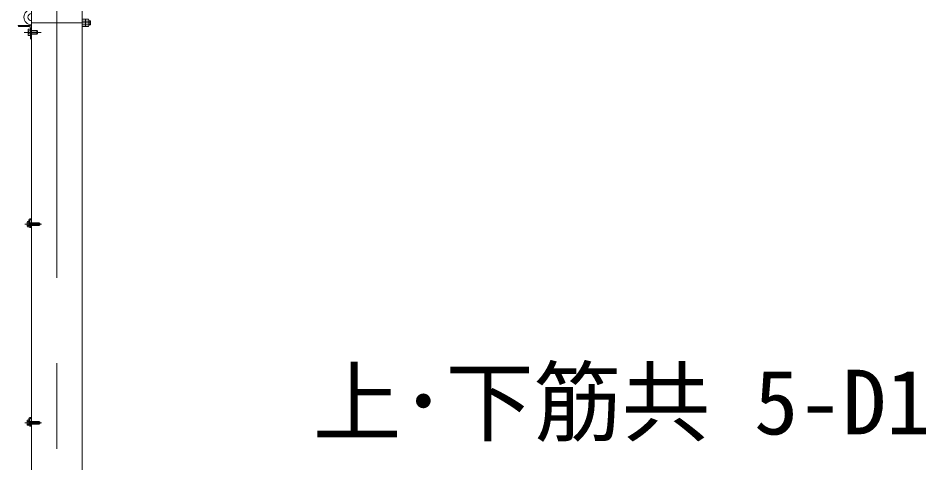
# Model space of a CAD drawing. Units: millimetres at full size; details may follow other scales. Extents: x -16800 to 16800, y -11880 to 11880.
# Drawn here: x 2873 to 5578, y -1211 to 109 of the extents above; entities that cross this region are included whole.
import ezdxf
from ezdxf.enums import TextEntityAlignment as Align

# ---------------------------------------------------------------- set-up
doc = ezdxf.new("R2010")
doc.units = ezdxf.units.MM
doc.header["$LTSCALE"] = 40
doc.linetypes.add('USER1', pattern=[50.8, 31.75, -6.35, 6.35, -6.35])
for name, color, linetype, lineweight in [('0-0_D-STR1', 1, 'Continuous', 18), ('0-1_D-BMK', 2, 'USER1', 13), ('0-2_D-STR3', 3, 'Continuous', 13), ('0-9_D-STR-TXT', 7, 'Continuous', 13)]:
    doc.layers.add(name, color=color, linetype=linetype, lineweight=lineweight)
doc.styles.add('ＭＳ ゴシック', font='')
doc.styles.get('ＭＳ ゴシック').set_extended_font_data('MS Gothic')

msp = doc.modelspace()

# ---------------------------------------------------------------- linework, layer by layer
at = {"layer": '0-0_D-STR1'}
for p, q in [((2873.09, 86.52), (2873.09, 87.52)), ((2908.09, 87.52), (2873.09, 87.52)), ((2905.59, 84.52), (2875.09, 84.52)), ((2913.09, 47.52), (2913.09, 82.52)), ((2910.09, 49.52), (2910.09, 80.02)), ((2912.09, 47.52), (2913.09, 47.52))]:
    msp.add_line(p, q, dxfattribs=at)
msp.add_lwpolyline([(2913.09, 6357.52), (3063.09, 6357.52), (3063.09, -2642.48), (2913.09, -2642.48)], close=True, dxfattribs=at)
for centre, radius, start, end in [((2875.09, 86.52), 2, 180, 270), ((2905.59, 80.02), 4.5, 0, 90), ((2908.09, 82.52), 5, 0, 90), ((2912.09, 49.52), 2, 180, 270)]:
    msp.add_arc(centre, radius, start, end, dxfattribs=at)
at = {"layer": '0-1_D-BMK'}
for p, q in [((2988.09, -2693.48), (2988.09, 6408.52)), ((2913.09, 95.52), (3085.59, 95.52)), ((2940.99, 67.52), (2890.99, 67.52)), ((2892.76, -502.48), (2942.76, -502.48)), ((2892.76, -1092.48), (2942.76, -1092.48))]:
    msp.add_line(p, q, dxfattribs=at)
at = {"layer": '0-2_D-STR3'}
for p, q in [((3063.09, 106.47), (3063.09, 84.57)), ((3063.09, 106.47), (3072.29, 106.47)), ((3063.09, 101), (3072.29, 101)), ((3063.09, 90.05), (3072.29, 90.05)), ((3063.09, 84.57), (3072.29, 84.57)), ((3073.09, 106.47), (3073.09, 84.57)), ((3073.09, 106.47), (3082.29, 106.47)), ((3073.09, 104.14), (3073.09, 86.9)), ((3073.09, 101), (3082.29, 101)), ((3073.09, 90.05), (3082.29, 90.05)), ((3073.09, 84.57), (3082.29, 84.57)), ((3083.09, 104.14), (3083.09, 86.9)), ((3083.09, 101.52), (3087.14, 101.52)), ((3083.09, 100.57), (3088.09, 100.57)), ((3083.09, 89.52), (3087.14, 89.52)), ((3088.09, 100.57), (3087.14, 101.52)), ((3087.14, 101.52), (3087.14, 89.52)), ((3088.09, 100.57), (3088.09, 90.47)), ((2903.09, 75.77), (2903.99, 77.34)), ((2903.09, 75.77), (2903.09, 59.27)), ((2903.09, 59.27), (2903.99, 57.71)), ((2903.99, 77.34), (2910.09, 77.34)), ((2903.99, 72.43), (2910.09, 72.43)), ((2903.99, 62.61), (2910.09, 62.61)), ((2903.99, 57.71), (2910.09, 57.71)), ((2910.09, 77.34), (2910.09, 57.71)), ((2913.09, 72.52), (2928.59, 72.52)), ((2913.09, 71.62), (2929.49, 71.62)), ((2913.09, 63.42), (2929.49, 63.42)), ((2913.09, 62.52), (2928.59, 62.52)), ((2928.59, 72.52), (2930.09, 71.02)), ((2930.09, 71.02), (2930.09, 64.02)), ((2908.09, -486.48), (2913.09, -486.48)), ((2913.09, -486.48), (2913.09, -489.48)), ((2899.79, -496.18), (2900.49, -494.97)), ((2899.79, -496.18), (2899.79, -508.78)), ((2899.79, -508.78), (2900.49, -509.98)), ((2905.09, -494.97), (2900.49, -494.97)), ((2905.09, -498.73), (2900.49, -498.73)), ((2905.09, -506.23), (2900.49, -506.23)), ((2905.09, -509.98), (2900.49, -509.98)), ((2905.09, -489.48), (2905.09, -509.48)), ((2905.09, -494.97), (2905.09, -509.98)), ((2908.09, -489.98), (2908.09, -508.98)), ((2908.09, -498.48), (2935.89, -498.48)), ((2908.09, -499.23), (2936.64, -499.23)), ((2908.09, -505.73), (2936.64, -505.73)), ((2908.09, -506.48), (2935.89, -506.48)), ((2908.09, -512.48), (2913.09, -512.48)), ((2908.59, -489.48), (2913.09, -489.48)), ((2908.59, -509.48), (2913.09, -509.48)), ((2913.09, -509.48), (2913.09, -512.48)), ((2935.89, -498.48), (2937.09, -499.68)), ((2935.89, -498.48), (2935.89, -506.48)), ((2935.89, -506.48), (2937.09, -505.28)), ((2937.09, -499.68), (2937.09, -505.28)), ((2905.09, -1079.48), (2905.09, -1099.48)), ((2908.09, -1076.48), (2913.09, -1076.48)), ((2908.09, -1079.98), (2908.09, -1098.98)), ((2908.59, -1079.48), (2913.09, -1079.48)), ((2913.09, -1076.48), (2913.09, -1079.48)), ((2899.79, -1086.18), (2900.49, -1084.97)), ((2899.79, -1086.18), (2899.79, -1098.78)), ((2899.79, -1098.78), (2900.49, -1099.98)), ((2905.09, -1084.97), (2900.49, -1084.97)), ((2905.09, -1088.73), (2900.49, -1088.73)), ((2905.09, -1096.23), (2900.49, -1096.23)), ((2905.09, -1099.98), (2900.49, -1099.98)), ((2905.09, -1084.97), (2905.09, -1099.98)), ((2908.09, -1088.48), (2935.89, -1088.48)), ((2908.09, -1089.23), (2936.64, -1089.23)), ((2908.09, -1095.73), (2936.64, -1095.73)), ((2908.09, -1096.48), (2935.89, -1096.48)), ((2908.09, -1102.48), (2913.09, -1102.48)), ((2908.59, -1099.48), (2913.09, -1099.48)), ((2913.09, -1099.48), (2913.09, -1102.48)), ((2935.89, -1088.48), (2937.09, -1089.68)), ((2935.89, -1088.48), (2935.89, -1096.48)), ((2935.89, -1096.48), (2937.09, -1095.28)), ((2937.09, -1089.68), (2937.09, -1095.28))]:
    msp.add_line(p, q, dxfattribs=at)
for points in [[(3083.09, 90.47), (3088.09, 90.47), (3087.14, 89.52)], [(2928.59, 72.52), (2928.59, 62.52), (2930.09, 64.02)]]:
    msp.add_lwpolyline(points, dxfattribs=at)
for centre, radius, start, end in [((2913.09, 112.52), 23, 90, 270), ((2913.09, 112.52), 11, 90, 270), ((3068.11, 103.73), 5, 326.78843, 33.21157), ((3053.96, 95.52), 19.14, 343.37369, 16.62631), ((3068.11, 87.31), 5, 326.78843, 33.21157), ((3078.11, 103.73), 5, 326.78843, 33.21157), ((3063.96, 95.52), 19.14, 343.37369, 16.62631), ((3078.11, 87.31), 5, 326.78843, 33.21157), ((2907.58, 74.88), 4.34, 145.61575, 214.38425), ((2919.48, 67.52), 16.24, 162.41205, 197.58795), ((2907.58, 60.16), 4.34, 145.61575, 214.38425), ((2908.09, -489.48), 3, 90, 180), ((2903.23, -496.85), 3.32, 145.61585, 214.38415), ((2912.33, -502.48), 12.42, 162.4121, 197.5879), ((2903.23, -508.11), 3.32, 145.61585, 214.38415), ((2908.09, -509.48), 3, 180, 270), ((2908.59, -489.98), 0.5, 90, 180), ((2908.59, -508.98), 0.5, 180, 270), ((2908.09, -1079.48), 3, 90, 180), ((2908.59, -1079.98), 0.5, 90, 180), ((2903.23, -1086.85), 3.32, 145.61585, 214.38415), ((2912.33, -1092.48), 12.42, 162.4121, 197.5879), ((2903.23, -1098.11), 3.32, 145.61585, 214.38415), ((2908.09, -1099.48), 3, 180, 270), ((2908.59, -1098.98), 0.5, 180, 270)]:
    msp.add_arc(centre, radius, start, end, dxfattribs=at)

# ---------------------------------------------------------------- texts
at = {"layer": '0-9_D-STR-TXT', "style": 'ＭＳ ゴシック'}
msp.add_text('上･下筋共 5-D10', height=192.4, dxfattribs=at).set_placement((3749.59, -1184.81), align=Align.BOTTOM_LEFT)

doc.saveas('drawing.dxf')
